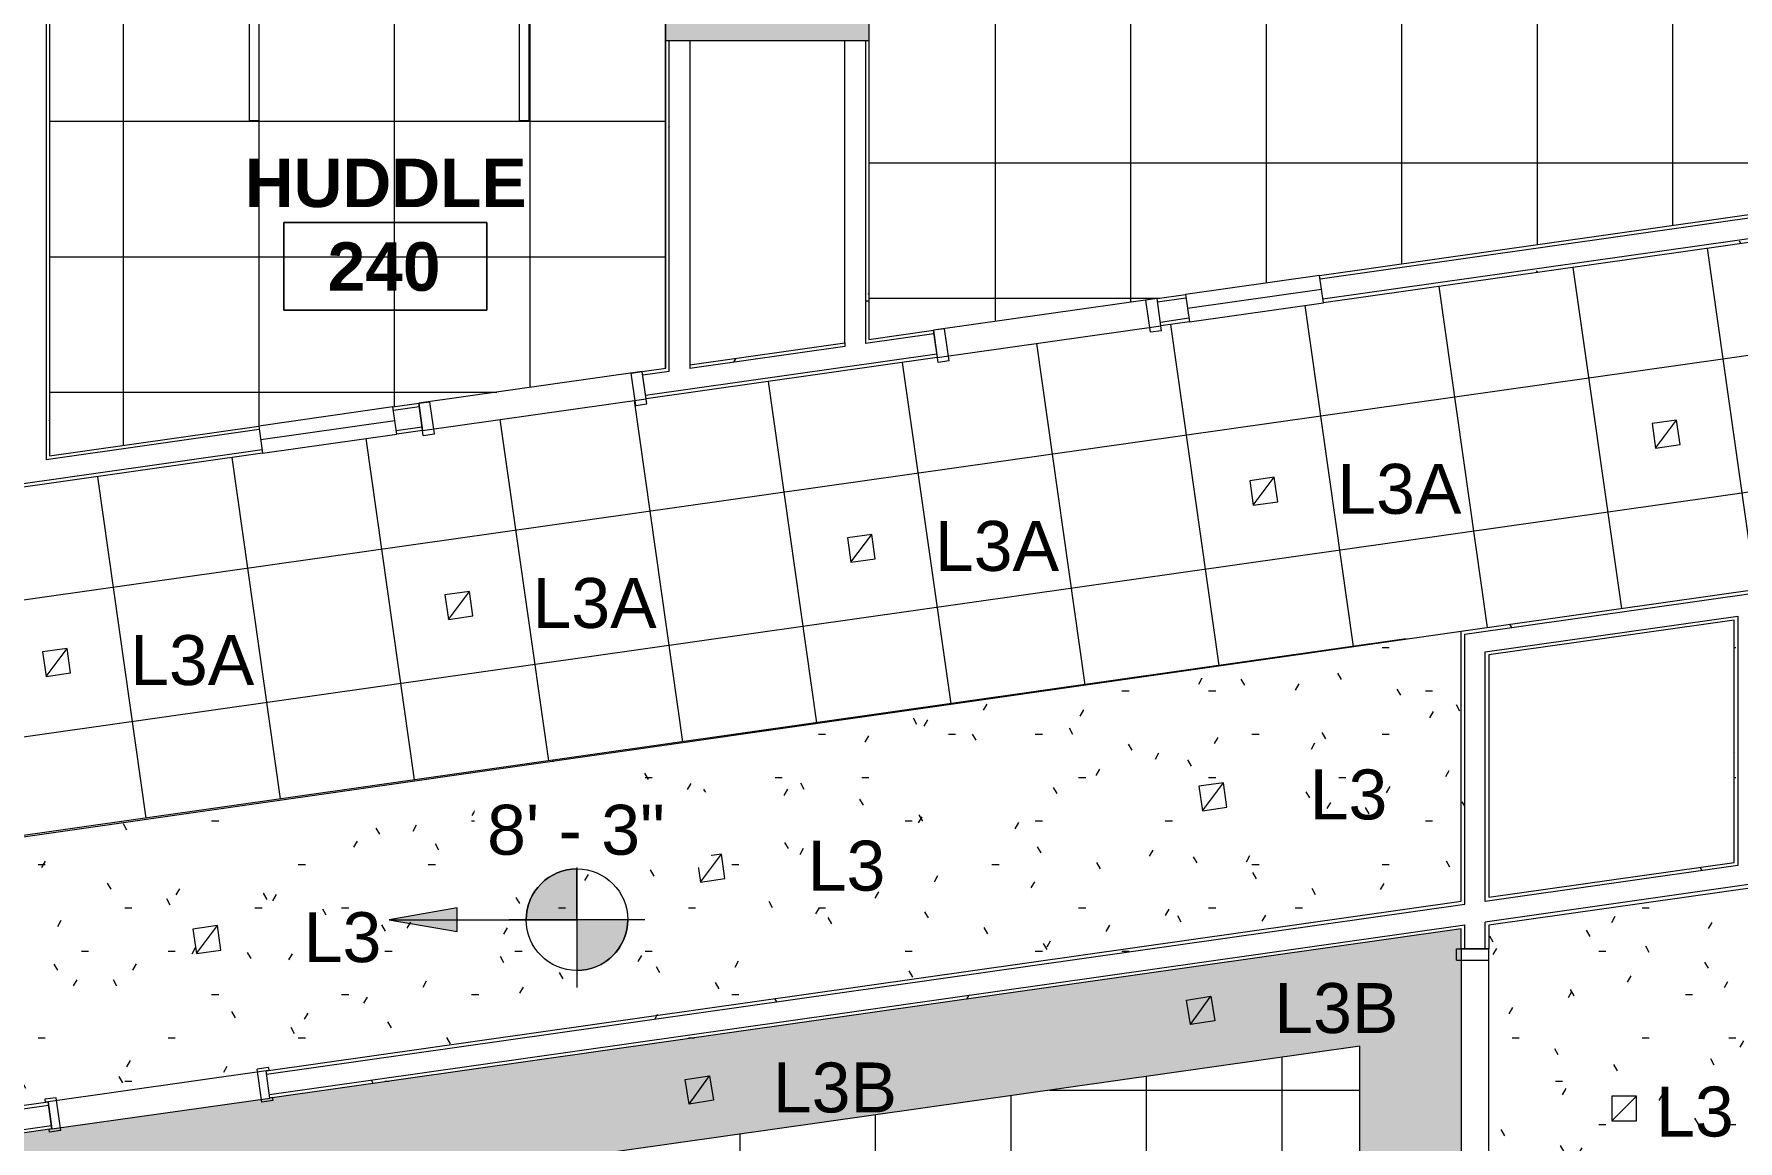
# Model space of a CAD drawing. Header units: inches. Extents: x 389 to 3083, y 11893 to 13691.
# Drawn here: x 1261.9 to 1563.7, y 12446.4 to 12642.4 of the extents above; entities that cross this region are included whole.
import ezdxf

# ---------------------------------------------------------------- set-up
doc = ezdxf.new("R2010")
doc.units = ezdxf.units.IN
doc.header["$MEASUREMENT"] = 0
for name, color, linetype, lineweight in [('X2$0$A-AREA-IDEN', 2, 'Continuous', 9), ('X2$0$A-CLNG', 13, 'Continuous', 13), ('X2$0$A-CLNG-PATT', 13, 'Continuous', 13), ('X2$0$A-DOOR', 31, 'Continuous', 13), ('X2$0$A-DOOR-FRAM', 31, 'Continuous', 20), ('X2$0$A-GLAZ', 151, 'Continuous', 13), ('X2$0$A-WALL', 113, 'Continuous', 13), ('X2$0$A-WALL-PATT', 111, 'Continuous', 13), ('X2$0$E-LITE-EQPM', 33, 'Continuous', 9), ('X2$0$E-LITE-EQPM-IDEN', 33, 'Continuous', 9), ('X2$0$G-ANNO-DIMS', 111, 'Continuous', 9), ('X2$0$I-WALL', 2, 'Continuous', 9), ('X2$0$S-COLS', 52, 'Continuous', 13)]:
    doc.layers.add(name, color=color, linetype=linetype, lineweight=lineweight)
doc.styles.add('X2$0$Arial_3', font='arial.ttf', dxfattribs={"height": 8.85179640718562})
doc.styles.add('X2$0$Swis721 Lt BT_B', font='', dxfattribs={"height": 8.583975346687202})
doc.styles.get('X2$0$Swis721 Lt BT_B').set_extended_font_data('Swis721 Lt BT', bold=True)
pattern_1 = [(0, (-24941.60159030255, 0), (30.72, 7.68), [1.267, -21.773, 1.267, -21.773, -122.88]), (0, (-24941.60159030255, 0), (30.72, 7.68), [-46.08, 1.267, -44.813, 1.267, -21.773, -53.76]), (0, (-24941.60159030255, 0), (30.72, 7.68), [-115.2, 1.267, -14.093, 1.267, -37.133]), (120, (-24930.08159030255, 3.84), (-22.01107510106448, 22.76430040425796), [1.267, -21.773, 1.267, -21.773, -122.88]), (120, (-24930.08159030255, 3.84), (-22.01107510106448, 22.76430040425796), [-46.07999999999998, 1.267, -44.81299999999999, 1.267, -21.773, -53.75999999999998]), (120, (-24930.08159030255, 3.84), (-22.01107510106448, 22.76430040425796), [-115.2, 1.267, -14.093, 1.267, -37.13299999999999]), (240, (-24926.24159030255, 19.2), (-8.708924898935503, -30.44430040425795), [1.267, -21.773, 1.267, -21.773, -122.88]), (240, (-24926.24159030255, 19.2), (-8.708924898935503, -30.44430040425795), [-46.08, 1.267, -44.813, 1.267, -21.773, -53.76]), (240, (-24926.24159030255, 19.2), (-8.708924898935503, -30.44430040425795), [-115.2, 1.267, -14.093, 1.267, -37.133])]

# ---------------------------------------------------------------- blocks, each defined once
blk = doc.blocks.new('X2$0$Single Flush - OTJ_SOLIDFLUSH_ALUM-4896364-FIRST FLOOR')
at = {"layer": 'X2$0$A-DOOR-FRAM'}
for p, q in [((-20.00000000000034, 3.312499999999999), (-20.00000000000034, -2.4375)), ((-20.00000000000034, 3.312499999999999), (-18.00000000000034, 3.312499999999999)), ((-18.00000000000034, 3.312499999999999), (-18.00000000000034, -2.4375)), ((18.00000399999976, 3.312499999999999), (18.00000399999976, -2.4375)), ((18.00000399999976, 3.312499999999999), (20.00000399999975, 3.312499999999999)), ((20.00000399999975, 3.312499999999999), (20.00000399999975, -2.4375)), ((-20.00000000000034, -2.437499999999999), (-18.00000000000034, -2.437499999999999)), ((18.00000399999976, -2.437499999999999), (20.00000399999975, -2.437499999999999))]:
    blk.add_line(p, q, dxfattribs=at)
blk = doc.blocks.new('X2$0$Single Flush - OTJ_SOLIDFLUSH_ALUM-4900275-FIRST FLOOR')
at = {"layer": 'X2$0$A-DOOR-FRAM'}
for p, q in [((-20.00000000000034, 3.312499999999999), (-20.00000000000034, -2.4375)), ((-20.00000000000034, 3.312499999999999), (-18.00000000000034, 3.312499999999999)), ((-18.00000000000034, 3.312499999999999), (-18.00000000000034, -2.4375)), ((18.00000399999976, 3.312499999999999), (18.00000399999976, -2.4375)), ((18.00000399999976, 3.312499999999999), (20.00000399999975, 3.312499999999999)), ((20.00000399999975, 3.312499999999999), (20.00000399999975, -2.4375)), ((-20.00000000000034, -2.437499999999999), (-18.00000000000034, -2.437499999999999)), ((18.00000399999976, -2.437499999999999), (20.00000399999975, -2.437499999999999))]:
    blk.add_line(p, q, dxfattribs=at)
blk = doc.blocks.new('X2$0$Frameless opening with glazing - 24_ x 96_-4900874-FIRST FLOOR')
at = {"layer": 'X2$0$A-GLAZ'}
blk.add_line((-13.5000000000001, 0.06250000000124077), (10.49999999999988, 0.06250000000124077), dxfattribs=at)
blk = doc.blocks.new('X2$0$Double Flush w-Skinny Lite - Int-N-LDMF-36_ x 84_-4914563-FIRST FLOOR')
at = {"layer": 'X2$0$A-DOOR-FRAM'}
for p, q in [((-20, 2.9375), (-20, 2.437499999999999)), ((-20, 2.9375), (-18, 2.9375)), ((-20, 2.4375), (-19.49999999999999, 2.4375)), ((-19.49999999999999, 2.4375), (-19.49999999999999, -2.4375)), ((-18, 2.9375), (-18, -2.9375)), ((18.00000399999999, 2.9375), (18.00000399999999, -2.9375)), ((18.00000399999999, 2.9375), (20.000004, 2.9375)), ((19.50000399999999, 2.4375), (19.50000399999999, -2.4375)), ((19.50000399999999, 2.4375), (20.000004, 2.4375)), ((20.000004, 2.9375), (20.000004, 2.4375)), ((-20, -2.9375), (-20, -2.4375)), ((-20, -2.4375), (-19.49999999999999, -2.4375)), ((-20, -2.9375), (-18, -2.9375)), ((18.00000399999999, -2.9375), (20.000004, -2.9375)), ((19.50000399999999, -2.4375), (20.000004, -2.4375)), ((20.000004, -2.9375), (20.000004, -2.4375))]:
    blk.add_line(p, q, dxfattribs=at)
blk = doc.blocks.new('X2$0$L-Recessed Square Downlight - 4_-4552743-FIRST FLOOR')
at = {"layer": 'X2$0$E-LITE-EQPM'}
for p, q in [((-2.187499999999749, -2.18750000000022), (-2.187499999999749, 2.187499999999678)), ((-2.187499999999749, 2.187499999999678), (2.187500000000309, 2.187499999999678)), ((-2.187499999999749, 2.187499999999678), (2.187500000000309, -2.18750000000022)), ((2.187500000000309, 2.187499999999678), (2.187500000000309, -2.18750000000022)), ((2.187500000000309, -2.18750000000022), (-2.187499999999748, -2.18750000000022))]:
    blk.add_line(p, q, dxfattribs=at)
blk = doc.blocks.new('X2$0$Concrete-Rectangular-Column - 36_ X 40_-5107973-FIRST FLOOR')
at = {"layer": 'X2$0$S-COLS'}
blk.add_hatch(color=256, dxfattribs=at).paths.add_polyline_path([(-17.99999999997715, -19.9999999999859), (18.00000000002575, -19.9999999999859), (18.00000000002575, 20.00000000001216), (-17.99999999997715, 20.00000000001216), (-17.99999999997715, -19.86601446089571)], flags=0)
for p, q in [((-18, 20), (17.99999999999999, 20)), ((-18, -19.99999999999999), (-18, 20)), ((17.99999999999999, 20), (17.99999999999999, -19.99999999999999)), ((17.99999999999999, -19.99999999999999), (-18, -19.99999999999999))]:
    blk.add_line(p, q, dxfattribs=at)
blk = doc.blocks.new('X2$0$L-Recessed Square Downlight - 4_  wall washer-V6-FIRST FLOOR')
at = {"layer": 'X2$0$E-LITE-EQPM'}
for p, q in [((-2.187499999999749, -2.18750000000022), (-2.187499999999749, 2.187499999999678)), ((-2.187499999999749, 2.187499999999678), (2.187500000000309, 2.187499999999678)), ((-2.187499999999749, 2.187499999999678), (2.187500000000309, -2.18750000000022)), ((2.187500000000309, 2.187499999999678), (2.187500000000309, -2.18750000000022)), ((2.187500000000309, -2.18750000000022), (-2.187499999999748, -2.18750000000022))]:
    blk.add_line(p, q, dxfattribs=at)
blk = doc.blocks.new('X2$0$Single Flush - OTJ_SOLIDFLUSH_ALUM-4900816-FIRST FLOOR')
at = {"layer": 'X2$0$A-DOOR-FRAM'}
for p, q in [((-20.00000000000034, -3.312499999999999), (-20.00000000000034, 2.4375)), ((-20.00000000000034, 2.437499999999999), (-18.00000000000034, 2.437499999999999)), ((-18.00000000000034, -3.312499999999999), (-18.00000000000034, 2.4375)), ((18.00000399999976, -3.312499999999999), (18.00000399999976, 2.4375)), ((18.00000399999976, 2.437499999999999), (20.00000399999975, 2.437499999999999)), ((20.00000399999975, -3.312499999999999), (20.00000399999975, 2.4375)), ((-20.00000000000034, -3.312499999999999), (-18.00000000000034, -3.312499999999999)), ((18.00000399999976, -3.312499999999999), (20.00000399999975, -3.312499999999999))]:
    blk.add_line(p, q, dxfattribs=at)
blk = doc.blocks.new('X2$0$L-Recessed Square Downlight - 4_  black trim-5264487-FIRST FLOOR')
at = {"layer": 'X2$0$E-LITE-EQPM'}
for p, q in [((-2.187499999999749, -2.18750000000022), (-2.187499999999749, 2.187499999999678)), ((-2.187499999999749, 2.187499999999678), (2.187500000000309, 2.187499999999678)), ((-2.187499999999749, 2.187499999999678), (2.187500000000309, -2.18750000000022)), ((2.187500000000309, 2.187499999999678), (2.187500000000309, -2.18750000000022)), ((2.187500000000309, -2.18750000000022), (-2.187499999999748, -2.18750000000022))]:
    blk.add_line(p, q, dxfattribs=at)
blk = doc.blocks.new('X2$0$Room Tag - Room Name and Number-3379422-FIRST FLOOR')
at = {"layer": 'X2$0$A-AREA-IDEN'}
for p, q in [((-0.1880646717928032, -0.1635729993857746), (-0.1880646717928032, -0.001823739990654245)), ((-0.1880646717928032, -0.001823739990654244), (0.1869353282071967, -0.001823739990654244)), ((0.1869353282071967, -0.001823739990655456), (-0.1880646717928029, -0.001823739990654244)), ((-0.1880646717928029, -0.001823739990654251), (-0.1880646717928032, -0.1635729993857734)), ((0.1869353282071967, -0.001823739990654244), (0.1869353282071967, -0.1635729993857746)), ((0.1869353282071964, -0.1635729993857746), (0.1869353282071967, -0.001823739990655458)), ((0.1869353282071967, -0.1635729993857746), (-0.1880646717928032, -0.1635729993857746)), ((-0.1880646717928032, -0.1635729993857734), (0.1869353282071964, -0.1635729993857746))]:
    blk.add_line(p, q, dxfattribs=at)
blk = doc.blocks.new('X2$0$Spot Elevations - Spot Elevation - Target Filled-49714-FIRST FLOOR')
at = {"layer": 'X2$0$G-ANNO-DIMS'}
h = blk.add_hatch(color=256, dxfattribs=at)
edge = h.paths.add_edge_path(flags=0)
edge.add_line((1.249000902703301e-16, 0), (-0.09374999999999985, 0))
edge.add_arc((4.891920202254595e-16, -2.60208521396521e-16), 0.09375000000000024, 90.00000000000063, 180.0000000000003, ccw=False)
edge.add_line((1.249000902703301e-16, 0.09375000000000007), (1.249000902703301e-16, 0))
h = blk.add_hatch(color=256, dxfattribs=at)
edge = h.paths.add_edge_path(flags=0)
edge.add_line((1.249000902703301e-16, 0), (0.09375000000000029, 0))
edge.add_arc((2.289834988289385e-16, 6.245004513516504e-17), 0.09374999999999996, 269.99999999999955, 359.99999999999966, ccw=False)
edge.add_line((1.249000902703301e-16, -0.09375), (1.249000902703301e-16, 0))
for p, q in [((-2.706168622523819e-16, 0.1243846875261664), (-2.706168622523819e-16, -0.125)), ((1.249000902703301e-16, 0), (1.249000902703301e-16, 0.09375000000000007)), ((0.1250000000000001, 7.067913962433002e-16), (-0.1249999999999998, 7.067913962433002e-16)), ((-0.09374999999999985, 0), (1.249000902703301e-16, 0)), ((1.249000902703301e-16, 0), (1.249000902703301e-16, -0.09375)), ((0.09375000000000029, 0), (1.249000902703301e-16, 0))]:
    blk.add_line(p, q, dxfattribs=at)
blk.add_circle((1.249000902703301e-16, 0), 0.09375000000000006, dxfattribs=at)
for centre, radius, start, end in [((4.891920202254595e-16, -2.60208521396521e-16), 0.09375000000000024, 90.0000000000002, 179.9999999999999), ((2.289834988289385e-16, 6.245004513516504e-17), 0.09374999999999996, 269.9999999999992, 359.9999999999993)]:
    blk.add_arc(centre, radius, start, end, dxfattribs=at)

msp = doc.modelspace()

# ---------------------------------------------------------------- hatches: boundary and pattern name
at = {"layer": 'X2$0$A-CLNG-PATT'}
h = msp.add_hatch(dxfattribs=at)
h.set_pattern_fill('FP2_1', color=256, style=0, pattern_type=2)
h.set_pattern_definition(pattern_1)
h.paths.add_polyline_path([(1255.399500555312, 12452.06896977697), (1514.705639010779, 12488.85363906977), (1514.705639010779, 12536.70799139035), (1255.399500555308, 12499.60769342911), (1255.399500555312, 12452.71784294674)], flags=0)
h = msp.add_hatch(dxfattribs=at)
h.set_pattern_fill('FP2_46', color=256, style=0, pattern_type=2)
h.set_pattern_definition(pattern_1)
h.paths.add_polyline_path([(1567.290426691219, 12344.23013648421), (1567.915426691226, 12344.23013648421), (1567.915426691226, 12491.47806982275), (1519.580639010775, 12484.62138995103), (1519.580639010775, 12344.23013648421), (1563.665426691219, 12344.23013648421)], flags=0)
h = msp.add_hatch(dxfattribs=at)
h.set_pattern_fill('FP2_1', color=256, style=0, pattern_type=2)
h.set_pattern_definition(pattern_1)
h.paths.add_polyline_path([(752.7317702557266, 12119.16813648421), (752.7317702557266, 12138.40076148421), (598.7056390107718, 12138.40076148421), (598.7056390107718, 12119.16813648421), (700.3814461222355, 12119.16813648421)], flags=0)
h.paths.add_polyline_path([(1251.258066131297, 12119.17263648422), (1391.039895255744, 12119.17263648422), (1391.039895255744, 12138.40076148421), (1251.258066131297, 12138.40076148421), (1251.258066131297, 12428.37745533608), (1496.705639010775, 12463.19617521241), (1496.705639010775, 12138.40076148421), (1410.039895255733, 12138.40076148421), (1410.039895255733, 12119.17263648422), (1514.705639010779, 12119.17263648422), (1514.705639010779, 12483.92983184179), (1250.524500555308, 12446.45360443982), (1250.524500555308, 12475.50955231424), (1222.524500555312, 12475.50955231424), (1222.524500555312, 12474.25955231424), (1218.274500555312, 12474.25955231424), (1218.274500555312, 12475.50955231424), (1194.524500555308, 12475.50955231424), (1194.524500555308, 12438.50955231414), (950.6798539167648, 12403.91824246407), (949.5087883407759, 12403.91826148419), (949.5087883407759, 12441.66413034901), (923.6337883407832, 12441.66413034901), (923.6337883407832, 12440.41413034901), (919.3837883407832, 12440.41413034901), (919.3837883407832, 12441.66413034901), (893.5087883407796, 12441.66413034901), (893.5087883407796, 12403.9182614842), (573.717895255737, 12403.9182614842), (573.717895255737, 12365.91851148421), (588.7051452557462, 12365.91851148421), (588.7051452557462, 12341.91851148421), (573.782276245598, 12341.91851148421), (573.782276245598, 12141.56399912924), (591.7822762456017, 12141.56399912924), (591.7822762456017, 12385.9182614842), (893.5087883407796, 12385.9182614842), (893.5087883407796, 12138.40076148421), (809.879145255738, 12138.40076148421), (809.879145255738, 12119.17263648422), (911.0398952557371, 12119.17263648422), (911.0398952557371, 12136.23013648421), (919.3837883407905, 12136.23013648421), (919.3837883407905, 12137.23069898422), (923.6337883407869, 12137.23069898422), (923.6337883407869, 12136.23013648421), (930.0398952557407, 12136.23013648421), (930.0398952557407, 12119.17263648422), (1151.039895255737, 12119.17263648422), (1151.039895255737, 12138.40076148421), (950.6798539167648, 12138.40076148421), (950.6798539167648, 12385.73800916321), (1189.649500555315, 12419.63778290161), (1189.649500555315, 12138.40076148421), (1170.039895255733, 12138.40076148421), (1170.039895255733, 12119.17263648422), (1217.780395255741, 12119.17263648422), (1217.780395255741, 12136.17263648422), (1218.274500555319, 12136.17263648422), (1218.274500555319, 12137.42263648422), (1222.524500555322, 12137.42263648422), (1222.524500555322, 12136.17263648422), (1222.655395255741, 12136.17263648422), (1222.655395255741, 12119.17263648422)], flags=0)
h.paths.add_polyline_path([(990.1063949985728, 12129.58543204254), (990.4634684121265, 12128.70315536366), (990.5944758538717, 12128.69489912422), (990.6696559682641, 12128.75840315282), (990.6847349147611, 12128.87293912267), (990.6144081791099, 12128.96459070896), (990.4998722092605, 12128.97966965545), (990.4082206229723, 12128.9093429198), (990.3733607587055, 12128.87293912267), (990.1925742757558, 12129.35543204254)], flags=0)
h.paths.add_polyline_path([(1100.891551248576, 12129.58543204254), (1100.604804570667, 12128.87293912267), (1100.534477835015, 12128.96459070896), (1100.419941865166, 12128.97966965545), (1100.328290278878, 12128.9093429198), (1100.317253254088, 12128.78504888775), (1100.383538068032, 12128.70315536366), (1100.498074037885, 12128.68807641717), (1100.589725624177, 12128.75840315282), (1100.808134042953, 12129.35543204254)], flags=0)
h.paths.add_polyline_path([(1058.889321122235, 12125.19715079254), (990.9540512485728, 12125.19715079254), (990.9228012485692, 12125.92918204254), (990.1063949985728, 12125.93152579254), (990.1063949985728, 12129.58543204254), (990.9228012485692, 12129.58543204254), (990.9581357132956, 12130.90696420125), (990.9934701780221, 12130.91643204254), (996.9540512485728, 12130.88518204254), (996.9540512485728, 12131.05543204254), (1094.043894998573, 12131.05543204254), (1094.043894998573, 12130.88518204254), (1100.072737013194, 12130.85529415655), (1100.075144998573, 12129.58543204254), (1100.891551248576, 12129.58543204254), (1100.891551248576, 12125.92918204254), (1100.075144998573, 12125.92590079254), (1100.043894998573, 12125.19715079254), (1069.753196122238, 12125.19715079254)], flags=0)
h.paths.add_polyline_path([(1100.890701209111, 12125.93152579254), (1100.534477835019, 12126.81145872141), (1100.403470393278, 12126.81971496085), (1100.328290278878, 12126.75621093226), (1100.313211332385, 12126.64167496241), (1100.383538068032, 12126.55002337612), (1100.498074037885, 12126.53494442962), (1100.589725624177, 12126.60527116527), (1100.624585488444, 12126.64167496241), (1100.806601431192, 12126.15590079254)], flags=0)
h.paths.add_polyline_path([(990.107273184145, 12125.93152579254), (990.3931416764754, 12126.64167496241), (990.4634684121265, 12126.55002337612), (990.5780043819759, 12126.53494442962), (990.6696559682641, 12126.60527116527), (990.6847349147611, 12126.71980713512), (990.6070199772112, 12126.81451901484), (990.4998722092605, 12126.82653766791), (990.4082206229723, 12126.75621093226), (990.1886221489513, 12126.15590079254)], flags=0)
h.paths.add_polyline_path([(1100.22171015936, 12127.54742840258), (1100.3701167689, 12127.608900433), (1100.431588799314, 12127.75730704254), (1100.3701167689, 12127.90571365207), (1100.221710159363, 12127.96718568249), (1100.075144998573, 12127.90571365207), (1100.116770839384, 12127.57554680862), (1100.167389570182, 12127.55457984382)], flags=0)
h.paths.add_polyline_path([(990.7762360877823, 12127.54742840258), (990.9228012485692, 12127.608900433), (990.8811754077651, 12127.93906727645), (990.7219154986051, 12127.96003424126), (990.5944758538717, 12127.86224636251), (990.5735088890651, 12127.70298645335), (990.6712967678068, 12127.57554680862), (990.7219154986051, 12127.55457984382)], flags=0)
h.paths.add_polyline_path([(582.1253952557454, 12190.41387625682), (583.0076719346216, 12190.77094967037), (583.0159281740634, 12190.90195711211), (582.9524241454637, 12190.97713722651), (582.8378881756107, 12190.992216173), (582.7462365893225, 12190.92188943735), (582.7311576428292, 12190.8073534675), (582.8014843784767, 12190.71570188121), (582.8378881756107, 12190.68084201695), (582.355395255745, 12190.50005553399)], flags=0)
h.paths.add_polyline_path([(582.1253952557418, 12301.19903250681), (582.8378881756107, 12300.91228582891), (582.7462365893225, 12300.84195909326), (582.7311576428292, 12300.72742312341), (582.8014843784767, 12300.63577153712), (582.9160203483298, 12300.62069259062), (583.0076719346216, 12300.69101932628), (583.0227508811113, 12300.80555529613), (582.9524241454601, 12300.89720688242), (582.6963301991818, 12300.99196382171)], flags=0)
h.paths.add_polyline_path([(585.7816452557418, 12301.19903250681), (584.8993685768655, 12300.84195909326), (584.8911123374237, 12300.71095165151), (584.9546163660234, 12300.63577153712), (585.0691523358691, 12300.62069259062), (585.160803922161, 12300.69101932628), (585.1758828686579, 12300.80555529613), (585.1055561330031, 12300.89720688242), (585.0691523358691, 12300.93206674668), (585.6691237231862, 12301.15687153141)], flags=0)
h.paths.add_polyline_path([(585.0691523358691, 12190.41387625681), (582.1253952557454, 12190.41387625682), (582.1253952557418, 12191.23028250681), (580.8038630970295, 12191.26561697154), (580.7943952557434, 12191.30095143626), (580.7803952557442, 12197.26153250681), (580.6553952557406, 12197.26153250681), (580.6553952557406, 12294.35137625681), (580.8256452557398, 12294.35137625681), (580.8555310966876, 12300.38021827144), (582.1253952557418, 12300.38262625681), (582.1253952557418, 12301.19903250681), (585.7816452557418, 12301.19903250681), (585.7849265057448, 12300.38262625681), (586.5136765057432, 12300.35137625681), (586.5136765057432, 12191.26153250681), (585.7816452557418, 12191.23028250681), (585.7793015057432, 12190.41387625681), (585.1055561330031, 12190.41387625681)], flags=0)
h.paths.add_polyline_path([(585.7793015057432, 12190.41475444238), (585.0691523358691, 12190.70062293472), (585.160803922161, 12190.77094967037), (585.1758828686579, 12190.88548564022), (585.1055561330031, 12190.97713722651), (584.9910201631574, 12190.992216173), (584.8963082834343, 12190.91450123545), (584.8842896303759, 12190.8073534675), (584.9546163660234, 12190.71570188121), (585.5549265057416, 12190.49610340719)], flags=0)
h.paths.add_polyline_path([(583.9535202557418, 12190.87383870607), (584.1019268652817, 12190.93531073649), (584.1633988956964, 12191.08371734603), (584.1019268652817, 12191.23028250681), (583.7717600218275, 12191.18865666601), (583.7507930570209, 12191.02939675685), (583.8485809357662, 12190.90195711211), (583.8991996665645, 12190.88099014731)], flags=0)
h.paths.add_polyline_path([(1504.665566131305, 12262.5432614842), (1505.547842810181, 12262.90033489776), (1505.556099049623, 12263.0313423395), (1505.49259502102, 12263.1065224539), (1505.378059051171, 12263.12160140039), (1505.286407464882, 12263.05127466474), (1505.271328518389, 12262.93673869489), (1505.341655254037, 12262.8450871086), (1505.378059051171, 12262.81022724433), (1504.895566131305, 12262.62944076138)], flags=0)
h.paths.add_polyline_path([(1504.665566131302, 12373.3284177342), (1505.378059051171, 12373.0416710563), (1505.286407464882, 12372.97134432065), (1505.271328518389, 12372.8568083508), (1505.341655254037, 12372.76515676451), (1505.465949286085, 12372.75411973972), (1505.547842810181, 12372.82040455366), (1505.562921756671, 12372.93494052351), (1505.49259502102, 12373.0265921098), (1504.895566131305, 12373.24500052858)], flags=0)
h.paths.add_polyline_path([(1505.465949286085, 12262.5432614842), (1504.665566131305, 12262.5432614842), (1504.665566131302, 12263.3596677342), (1503.344033972589, 12263.39500219893), (1503.334566131303, 12263.43033666365), (1503.320566131304, 12269.3909177342), (1503.1955661313, 12269.3909177342), (1503.1955661313, 12366.4807614842), (1503.365816131307, 12366.4807614842), (1503.395701972247, 12372.50960349882), (1504.665566131302, 12372.5120114842), (1504.665566131302, 12373.3284177342), (1508.321816131302, 12373.3284177342), (1508.325097381305, 12372.5120114842), (1509.053847381303, 12372.4807614842), (1509.053847381303, 12263.3909177342), (1508.321816131302, 12263.3596677342), (1508.319472381303, 12262.5432614842), (1505.519021385542, 12262.5432614842)], flags=0)
h.paths.add_polyline_path([(1508.319472381303, 12262.54413966977), (1507.609323211429, 12262.83000816211), (1507.700974797721, 12262.90033489776), (1507.716053744218, 12263.01487086761), (1507.645727008563, 12263.1065224539), (1507.531191038717, 12263.12160140039), (1507.436479158994, 12263.04388646284), (1507.424460505936, 12262.93673869489), (1507.494787241583, 12262.8450871086), (1508.095097381305, 12262.62548863458)], flags=0)
h.paths.add_polyline_path([(1506.493691131302, 12263.00322393346), (1506.642097740842, 12263.06469596387), (1506.703569771256, 12263.21310257341), (1506.642097740842, 12263.3596677342), (1506.311930897387, 12263.31804189339), (1506.290963932581, 12263.15878198423), (1506.388751811326, 12263.0313423395), (1506.439370542124, 12263.0103753747)], flags=0)
h.paths.add_polyline_path([(584.1019268652817, 12300.38262625681), (584.1352804896596, 12300.42425209762), (584.1562474544589, 12300.58351200678), (584.0584595757209, 12300.71095165151), (583.8991996665645, 12300.73191861632), (583.7717600218275, 12300.63413073758), (583.7507930570209, 12300.47487082842), (583.8051136462054, 12300.38262625681), (584.0584595757209, 12300.38262625681)], flags=0)
h.paths.add_polyline_path([(1506.598630451281, 12372.5120114842), (1506.675451365219, 12372.55363732501), (1506.696418330026, 12372.71289723417), (1506.598630451277, 12372.8403368789), (1506.439370542124, 12372.86130384371), (1506.311930897387, 12372.76351596497), (1506.290963932581, 12372.60425605581), (1506.345284521765, 12372.5120114842), (1506.388751811326, 12372.5120114842)], flags=0)
h.paths.add_polyline_path([(1507.570257125077, 12372.74493467017), (1507.676987657858, 12372.78914390437), (1507.721196892056, 12372.89587443715), (1507.676987657858, 12373.00260496994), (1507.645727008563, 12373.07509220417), (1507.439539452425, 12372.97134432065), (1507.431283212984, 12372.8403368789), (1507.494787241583, 12372.76515676451), (1507.531191038717, 12372.75007781801)], flags=0)
h.paths.add_polyline_path([(940.614002801085, 12404.16413034901), (902.4035738804814, 12404.16413034901), (902.4035738804814, 12408.41413034901), (940.614002801085, 12408.41413034901), (940.614002801085, 12404.664130349)], flags=0)
h.paths.add_polyline_path([(940.614002801085, 12408.66413034901), (902.4035738804814, 12408.66413034901), (902.4035738804814, 12412.91413034901), (940.614002801085, 12412.91413034901), (940.614002801085, 12411.06395592318)], flags=0)
h.paths.add_polyline_path([(940.614002801085, 12413.24746368234), (902.4035738804814, 12413.24746368234), (902.4035738804814, 12417.49746368234), (940.614002801085, 12417.49746368234)], flags=0)
h.paths.add_polyline_path([(914.0258766046536, 12417.74746368234), (902.4035738804814, 12417.74746368234), (902.4035738804814, 12421.99746368234), (940.614002801085, 12421.99746368234), (940.614002801085, 12417.74746368234), (917.6589461222356, 12417.74746368234)], flags=0)
h.paths.add_polyline_path([(940.614002801085, 12422.33079701567), (902.4035738804814, 12422.33079701567), (902.4035738804814, 12426.58079701567), (940.614002801085, 12426.58079701567)], flags=0)
h.paths.add_polyline_path([(917.6589461222356, 12426.83079701567), (902.4035738804814, 12426.83079701567), (902.4035738804814, 12431.08079701567), (940.614002801085, 12431.08079701567), (940.614002801085, 12426.83079701567), (927.5019650340546, 12426.83079701567)], flags=0)
h.paths.add_polyline_path([(934.3018261681536, 12431.41413034901), (902.4035738804814, 12431.41413034901), (902.4035738804814, 12435.66413034901), (940.614002801085, 12435.66413034901), (940.614002801085, 12431.41413034901)], flags=0)
h.paths.add_polyline_path([(917.6589461222356, 12435.91413034901), (902.4035738804814, 12435.91413034901), (902.4035738804814, 12440.16413034901), (940.614002801085, 12440.16413034901), (940.614002801085, 12435.91413034901)], flags=0)
h.paths.add_polyline_path([(1225.524500555322, 12438.00955231424), (1199.190943315938, 12438.00955231424), (1199.190943315938, 12442.25955231424), (1241.608057794692, 12442.25955231424), (1241.608057794692, 12438.00955231424)], flags=0)
h.paths.add_polyline_path([(1199.190943315938, 12442.50955231424), (1199.190943315938, 12446.75955231424), (1241.608057794685, 12446.75955231424), (1241.608057794692, 12442.50955231424), (1221.847446122236, 12442.50955231424)], flags=0)
h.paths.add_polyline_path([(1199.190943315938, 12447.09288564757), (1199.190943315938, 12451.34288564757), (1241.608057794685, 12451.34288564757), (1241.608057794685, 12447.09288564757), (1221.847446122236, 12447.09288564757)], flags=0)
h.paths.add_polyline_path([(1221.847446122236, 12451.59288564757), (1199.190943315938, 12451.59288564757), (1199.190943315938, 12455.84288564757), (1241.608057794685, 12455.84288564757), (1241.608057794685, 12451.59288564757), (1240.619480458292, 12451.59288564757)], flags=0)
h.paths.add_polyline_path([(1199.190943315938, 12456.17621898091), (1199.190943315938, 12460.42621898091), (1241.608057794685, 12460.42621898091), (1241.608057794685, 12456.17621898091), (1221.847446122236, 12456.17621898091)], flags=0)
h.paths.add_polyline_path([(1241.608057794685, 12460.67621898091), (1199.190943315938, 12460.67621898091), (1199.190943315938, 12464.92621898091), (1241.608057794685, 12464.92621898091), (1241.608057794685, 12463.19617521236)], flags=0)
h.paths.add_polyline_path([(1199.190943315938, 12465.25955231424), (1199.190943315938, 12469.50955231424), (1241.608057794685, 12469.50955231424), (1241.608057794685, 12465.25955231424), (1214.279491942307, 12465.25955231424)], flags=0)
h.paths.add_polyline_path([(1241.608057794685, 12469.75955231424), (1199.190943315938, 12469.75955231424), (1199.190943315938, 12474.00955231424), (1241.608057794685, 12474.00955231424), (1241.608057794685, 12470.05145592319)], flags=0)
at = {"layer": 'X2$0$A-WALL-PATT'}
h = msp.add_hatch(dxfattribs=at)
h.set_pattern_fill('FP2_1', color=256, style=0, pattern_type=2)
h.set_pattern_definition(pattern_1)
h.paths.add_polyline_path([(1263.978639010784, 12567.67369160793), (1264.603639010784, 12567.76235290398), (1264.603639010784, 12762.10838648462), (1263.978639010784, 12762.10838648462), (1263.978639010784, 12567.68431019053)], flags=0)
h = msp.add_hatch(dxfattribs=at)
h.set_pattern_fill('FP2_1', color=256, style=0, pattern_type=2)
h.set_pattern_definition(pattern_1)
h.paths.add_polyline_path([(1373.769217700748, 12582.61711427139), (1374.394217700745, 12582.70577556743), (1374.394217700752, 12641.23013648421), (1373.769217700748, 12641.23013648421), (1373.769217700748, 12582.6585432527)], flags=0)
h = msp.add_hatch(dxfattribs=at)
h.set_pattern_fill('FP2_1', color=256, style=0, pattern_type=2)
h.set_pattern_definition(pattern_1)
h.paths.add_polyline_path([(1409.144217700752, 12588.26660096449), (1409.769217700756, 12588.35526226053), (1409.769217700756, 12641.23013648421), (1409.144217700752, 12641.23013648421), (1409.144217700752, 12589.35699320617)], flags=0)
h = msp.add_hatch(dxfattribs=at)
h.set_pattern_fill('FP2_1', color=256, style=0, pattern_type=2)
h.set_pattern_definition(pattern_1)
h.paths.add_polyline_path([(1378.019217700752, 12583.2200110845), (1405.519217700752, 12587.1211081105), (1405.519217700752, 12587.75236544742), (1378.019217700752, 12583.85126842142), (1378.019217700752, 12583.24837160834)], flags=0)
h.paths.add_polyline_path([(1409.144217700752, 12587.63534362756), (1421.280640634173, 12589.35699320617), (1421.192858193022, 12589.97579789509), (1409.144217700752, 12588.26660096449), (1409.144217700752, 12587.75236544742)], flags=0)
h.paths.add_polyline_path([(1460.884140725673, 12594.97506943974), (1465.930143740148, 12595.69088570728), (1465.842361299005, 12596.30969039615), (1460.7963582837, 12595.59387412866)], flags=0)
h.paths.add_polyline_path([(1489.692243794569, 12599.06173144737), (1666.250014010762, 12624.1078766222), (1666.25001401077, 12624.73913395912), (1489.604461353421, 12599.68053613629)], flags=0)
h.paths.add_polyline_path([(1669.875014010759, 12624.62211213927), (1693.90177893627, 12628.03050272819), (1693.81017657647, 12628.6487655308), (1669.875014010759, 12625.25336947619), (1669.875014010759, 12624.73913395912)], flags=0)
h = msp.add_hatch(dxfattribs=at)
h.set_pattern_fill('FP2_1', color=256, style=0, pattern_type=2)
h.set_pattern_definition(pattern_1)
h.paths.add_polyline_path([(1373.769217700748, 12578.32456438032), (1421.87756123401, 12585.14912132154), (1421.789778791885, 12585.76792601046), (1373.769217700748, 12578.95582171725), (1373.769217700748, 12578.41322567637)], flags=0)
h.paths.add_polyline_path([(1461.481061324688, 12590.7671975551), (1466.527064339996, 12591.4830138226), (1466.43928189739, 12592.10181851152), (1461.393278883537, 12591.38600224402)], flags=0)
h.paths.add_polyline_path([(1490.289164394384, 12594.85385956273), (1698.732627040798, 12624.42324764344), (1698.641024680994, 12625.04151044605), (1490.201381953237, 12595.47266425166)], flags=0)
h = msp.add_hatch(dxfattribs=at)
h.set_pattern_fill('FP2_1', color=256, style=0, pattern_type=2)
h.set_pattern_definition(pattern_1)
h.paths.add_polyline_path([(1152.015889010774, 12551.15961423293), (1260.353639010769, 12566.52819875397), (1260.35363901078, 12567.15945609087), (1152.015889010774, 12551.79087156985), (1152.015889010774, 12551.27663605279)], flags=0)
h.paths.add_polyline_path([(1263.978639010784, 12567.04243427104), (1301.75886504725, 12572.4018643595), (1301.671082606092, 12573.02066904838), (1263.978639010784, 12567.67369160793), (1263.978639010784, 12567.07079479482)], flags=0)
h.paths.add_polyline_path([(1325.520965103824, 12575.77271009964), (1330.09562351754, 12576.42166233022), (1330.007841076364, 12577.04046701914), (1325.433182660468, 12576.39151478855)], flags=0)
h.paths.add_polyline_path([(1369.699123609898, 12582.03973856378), (1373.769217700748, 12582.61711427142), (1373.769217700748, 12583.24837160835), (1369.617218202497, 12582.61711427142)], flags=0)
h = msp.add_hatch(dxfattribs=at)
h.set_pattern_fill('FP2_1', color=256, style=0, pattern_type=2)
h.set_pattern_definition(pattern_1)
h.paths.add_polyline_path([(1147.76588901077, 12546.26416752873), (1302.355785647065, 12568.19399247483), (1302.268003205907, 12568.81279716378), (1147.76588901077, 12546.87498674813)], flags=0)
h.paths.add_polyline_path([(1326.117885701482, 12571.56483821496), (1330.69254411733, 12572.21379044734), (1330.604761676183, 12572.8325951345), (1326.03010326032, 12572.18364290392)], flags=0)
h.paths.add_polyline_path([(1370.296044208026, 12577.83186667911), (1373.769217700748, 12578.32456438032), (1373.769217700748, 12578.95582171728), (1370.208261766864, 12578.45067136807), (1370.226151061219, 12578.32456438036)], flags=0)
h = msp.add_hatch(dxfattribs=at)
h.set_pattern_fill('FP2_1', color=256, style=0, pattern_type=2)
h.set_pattern_definition(pattern_1)
h.paths.add_polyline_path([(1514.705639011027, 12536.07673405346), (1567.915426691226, 12543.62497203435), (1567.915426691226, 12544.25622937125), (1514.705639011027, 12536.69809244123), (1514.705639011027, 12536.1240769292)], flags=0)
h = msp.add_hatch(dxfattribs=at)
h.set_pattern_fill('FP2_1', color=256, style=0, pattern_type=2)
h.set_pattern_definition(pattern_1)
h.paths.add_polyline_path([(1563.040426691216, 12495.07906160466), (1563.665426691219, 12495.16772290071), (1563.665426691219, 12538.72952533018), (1563.040426691216, 12538.64086403413), (1563.040426691216, 12495.16772290071)], flags=0)
h = msp.add_hatch(dxfattribs=at)
h.set_pattern_fill('FP2_1', color=256, style=0, pattern_type=2)
h.set_pattern_definition(pattern_1)
h.paths.add_polyline_path([(1515.172071122233, 12293.79263648421), (1515.330639010783, 12293.79263648421), (1515.330639010783, 12440.38638648421), (1514.705639010779, 12440.38638648421), (1514.705639010779, 12293.79263648421)], flags=0)
h.paths.add_polyline_path([(1514.705639011027, 12480.38638648421), (1515.330639010783, 12480.38638648421), (1515.330639010783, 12484.64975047476), (1514.705639011027, 12484.56108917875), (1514.705639011027, 12483.92983184179)], flags=0)
h.paths.add_polyline_path([(1514.705639011027, 12488.22238173289), (1515.330639010783, 12488.3110430289), (1515.330639010783, 12536.1653953495), (1514.705639011027, 12536.07673405346), (1514.705639011027, 12488.3110430289)], flags=0)
h = msp.add_hatch(dxfattribs=at)
h.set_pattern_fill('FP2_1', color=256, style=0, pattern_type=2)
h.set_pattern_definition(pattern_1)
h.paths.add_polyline_path([(1519.580639010775, 12488.91393984209), (1563.040426691216, 12495.07906160466), (1563.040426691216, 12495.71031894158), (1519.580639010775, 12489.54519717901)], flags=0)
h = msp.add_hatch(dxfattribs=at)
h.set_pattern_fill('FP2_1', color=256, style=0, pattern_type=2)
h.set_pattern_definition(pattern_1)
h.paths.add_polyline_path([(1255.399500555308, 12451.43771244005), (1264.423523464586, 12452.71784294674), (1264.335741023435, 12453.33664763565), (1255.399500555312, 12452.06896977697)], flags=0)
h.paths.add_polyline_path([(1303.036936053017, 12458.19546727446), (1514.705639010779, 12488.22238173285), (1514.705639010779, 12488.85363906977), (1302.949153611866, 12458.81427196338)], flags=0)
h = msp.add_hatch(dxfattribs=at)
h.set_pattern_fill('FP2_1', color=256, style=0, pattern_type=2)
h.set_pattern_definition(pattern_1)
h.paths.add_polyline_path([(1251.149500555308, 12446.54226573588), (1265.020444064477, 12448.5099710621), (1264.932661620205, 12449.12877575102), (1251.149500555308, 12447.1735230728)], flags=0)
h.paths.add_polyline_path([(1303.633856652832, 12453.98759538983), (1514.705639010779, 12483.92983184179), (1514.705639010779, 12484.56108917871), (1303.546074211681, 12454.60640007875)], flags=0)
at = {"layer": 'X2$0$G-ANNO-DIMS'}
msp.add_hatch(color=256, dxfattribs=at).paths.add_polyline_path([(1324.793522809945, 12485.57169023949), (1336.793522809945, 12483.45576647099), (1336.793522809945, 12487.68761400799)], flags=0)

# ---------------------------------------------------------------- linework, layer by layer
at = {"layer": 'X2$0$A-CLNG'}
for p, q in [((1299.980552651643, 12723.20592549059), (1299.980552651643, 12627.12092551111)), ((1301.730552651643, 12627.12092551111), (1301.730552651643, 12723.20592549059)), ((1347.807597351668, 12723.20592549059), (1347.807597351668, 12627.12092551111)), ((1349.557597351672, 12627.12092551111), (1349.557597351672, 12723.20592549059)), ((1299.980552651643, 12627.12092551111), (1301.730552651643, 12627.12092551111)), ((1347.807597351668, 12627.12092551111), (1349.557597351672, 12627.12092551111)), ((1251.30195735185, 12499.02642384346), (1514.705639010746, 12536.70799139037)), ((1504.92632526928, 12535.30899852515), (889.2763448292353, 12447.85954503182)), ((1496.705639010754, 12463.19617521235), (1251.258066131275, 12428.37745533602)), ((1496.705639010754, 12138.4007614842), (1496.705639010754, 12463.19617521235))]:
    msp.add_line(p, q, dxfattribs=at)
at = {"layer": 'X2$0$A-CLNG-PATT'}
for p, q in [((1277.730409697451, 12569.62449130714), (1277.730409697451, 12762.10838648462)), ((1325.730409697451, 12576.43367884345), (1325.730409697451, 12762.10838648462)), ((1349.730409697451, 12579.8382726116), (1349.730409697451, 12762.10838648462)), ((1373.730409697451, 12583.24286637975), (1373.730409697451, 12762.10838648462)), ((1432.125409697452, 12762.10838648462), (1432.125409697452, 12591.52666859184)), ((1456.125409697452, 12762.10838648462), (1456.125409697452, 12594.93126235999)), ((1480.125409697452, 12762.10838648462), (1480.125409697452, 12598.33585612813)), ((1504.125409697452, 12762.10838648462), (1504.125409697452, 12601.74044989628)), ((1528.125409697452, 12762.10838648462), (1528.125409697452, 12605.14504366442)), ((1552.125409697452, 12762.10838648462), (1552.125409697452, 12608.54963743257)), ((1264.603639010784, 12627.001), (1373.769217700748, 12627.001)), ((1301.730409697451, 12573.02908507529), (1301.730409697451, 12627.12092551112)), ((831.344889010772, 12481.42802302545), (1821.229686164498, 12621.85122768712)), ((1409.769217700756, 12619.661), (1630.45272854333, 12619.661)), ((1264.603639010784, 12603.001), (1373.769217700748, 12603.001)), ((1558.25122583301, 12604.49660779248), (1566.823261566527, 12544.06978678586)), ((1534.489103128971, 12601.12592171623), (1543.061623546591, 12540.69568402769)), ((831.3448890107719, 12457.18774110319), (1824.993009611752, 12598.14480378568)), ((1510.726980424931, 12597.75523563999), (1519.299985526654, 12537.32158126952)), ((1409.769217700756, 12595.661), (1461.269548632383, 12595.661)), ((1486.964857720891, 12594.38454956375), (1495.538347506718, 12533.94747851135)), ((1463.202735016851, 12591.0138634875), (1471.776709486782, 12530.57337575318)), ((1439.440612312811, 12587.64317741126), (1448.015071466846, 12527.19927299501)), ((1415.678489608772, 12584.27249133502), (1424.253433446909, 12523.82517023684)), ((1264.603639010784, 12579.001), (1343.828224577343, 12579.001)), ((1391.916366904732, 12580.90180525878), (1400.491795426973, 12520.45106747867)), ((1368.154244200692, 12577.53111918253), (1376.730157407037, 12517.0769647205)), ((1344.392121496652, 12574.16043310629), (1352.968519387101, 12513.70286196233)), ((1320.629998792612, 12570.78974703005), (1329.206881367164, 12510.32875920416)), ((1296.867876088573, 12567.4190609538), (1305.445243347228, 12506.95465644599)), ((1273.105753384533, 12564.04837487756), (1281.683605327292, 12503.58055368782)), ((1482.945409697451, 12138.40076148421), (1482.945409697451, 12461.24417558873)), ((1458.945409697451, 12138.40076148421), (1458.945409697451, 12457.83958182058)), ((1434.945409697451, 12335.30063648421), (1434.945409697451, 12454.43498805244)), ((1441.755116910829, 12455.401), (1496.705639010775, 12455.401)), ((1410.945409697451, 12138.40076148421), (1410.945409697451, 12451.03039428429)), ((1386.945409697451, 12138.40076148421), (1386.945409697451, 12447.62580051615))]:
    msp.add_line(p, q, dxfattribs=at)
at = {"layer": 'X2$0$A-WALL'}
for p, q in [((1263.978639010755, 12762.10838648461), (1263.978639010755, 12567.04243427103)), ((1374.394217700723, 12582.70577556742), (1374.39421770073, 12641.2301364842)), ((1409.144217700727, 12641.2301364842), (1409.144217700727, 12587.63534362755)), ((1666.25001401074, 12624.10787662219), (1489.692243794547, 12599.06173144736)), ((1698.022208201866, 12624.95372633236), (1490.201381953211, 12595.47266425165)), ((1465.930143740126, 12595.69088570722), (1460.884140724844, 12594.97506943973)), ((1466.439281898791, 12592.10181851151), (1461.393278883515, 12591.38600224401)), ((1405.51921770073, 12587.12110811049), (1378.019217700727, 12583.22001108448)), ((1405.51921770073, 12587.75236544741), (1405.51921770073, 12587.12110811049)), ((1421.280640634151, 12589.35699320616), (1409.144217700727, 12587.63534362755)), ((1421.789778792816, 12585.76792601045), (1370.208261766849, 12578.45067136805)), ((1374.39421770073, 12582.70577556746), (1369.699123608185, 12582.03973856377)), ((1378.019217700727, 12583.85126842141), (1378.019217700727, 12583.22001108449)), ((1330.095623517493, 12576.42166233021), (1325.520965101641, 12575.77271009962)), ((1301.758865047221, 12572.40186435948), (1263.978639010755, 12567.04243427103)), ((1330.604761676157, 12572.83259513449), (1326.030103260306, 12572.1836429039)), ((1302.268003205885, 12568.81279716377), (1148.390889010752, 12546.98408616172)), ((1515.330639010754, 12536.16539534949), (1567.290426691194, 12543.53631073829)), ((1518.95563901075, 12533.01833831242), (1563.665426691197, 12539.36078266709)), ((1563.665426691197, 12539.36078266709), (1563.665426691197, 12495.16772290069)), ((1515.330639010754, 12488.31104302889), (1515.330639010754, 12536.1653953495)), ((1518.95563901075, 12488.82527854603), (1518.95563901075, 12533.01833831242)), ((1563.665426691197, 12495.16772290069), (1518.95563901075, 12488.82527854603)), ((1567.290426691194, 12492.02066586362), (1518.95563901075, 12485.16398599189)), ((1303.036936052995, 12458.19546727445), (1515.330639010754, 12488.31104302889)), ((1303.546074211659, 12454.60640007874), (1515.330639010754, 12484.64975047475)), ((1515.330639010754, 12480.3863864842), (1515.330639010754, 12484.64975047475)), ((1518.95563901075, 12480.3863864842), (1518.95563901075, 12485.16398599189)), ((1254.774500555282, 12451.34905114399), (1264.423523464564, 12452.71784294673)), ((1251.149500555286, 12447.17352307279), (1264.932661623228, 12449.12877575101))]:
    msp.add_line(p, q, dxfattribs=at)
at = {"layer": 'X2$0$G-ANNO-DIMS'}
for p, q in [((1336.793522809945, 12487.68761400799), (1324.793522809945, 12485.57169023949)), ((1336.793522809945, 12483.45576647099), (1336.793522809945, 12487.68761400799)), ((1324.793522809945, 12485.57169023949), (1336.793522809945, 12483.45576647099)), ((1324.793522809945, 12485.57169023949), (1358.035816689418, 12485.57169023949))]:
    msp.add_line(p, q, dxfattribs=at)
at = {"layer": 'X2$0$I-WALL'}
for p, q in [((1264.603639010758, 12762.10838648461), (1264.603639010758, 12567.762352904)), ((1373.769217700727, 12583.2483716083), (1373.769217700727, 12641.2301364842)), ((1378.019217700727, 12641.2301364842), (1378.019217700727, 12583.85126842141)), ((1405.51921770073, 12587.75236544741), (1405.51921770073, 12641.2301364842)), ((1409.769217700727, 12641.2301364842), (1409.769217700727, 12588.35526226052)), ((1489.604461353396, 12599.68053613628), (1665.62501401074, 12624.65047266307)), ((1698.732627040768, 12624.42324764343), (1490.289164394362, 12594.85385956273)), ((1489.604461353396, 12599.68053613628), (1465.842361298975, 12596.30969039614)), ((1490.289164394362, 12594.85385956273), (1489.604461353396, 12599.68053613628)), ((1460.796358283693, 12595.59387412865), (1465.842361298975, 12596.30969039614)), ((1465.842361298975, 12596.30969039614), (1466.527064339942, 12591.48301382259)), ((1460.7963582837, 12595.59387412865), (1421.192858193001, 12589.97579789508)), ((1461.481061324659, 12590.76719755509), (1460.796358283693, 12595.59387412865)), ((1466.527064339942, 12591.48301382259), (1490.289164394362, 12594.85385956273)), ((1421.877561233967, 12585.14912132153), (1461.481061324666, 12590.76719755509)), ((1466.527064339942, 12591.48301382259), (1461.481061324659, 12590.76719755509)), ((1378.019217700727, 12583.85126842141), (1405.51921770073, 12587.75236544741)), ((1409.769217700727, 12588.35526226052), (1421.192858193001, 12589.97579789508)), ((1421.192858193001, 12589.97579789508), (1421.877561233967, 12585.14912132153)), ((1421.877561233967, 12585.14912132153), (1370.296044208, 12577.83186667914)), ((1369.611341167034, 12582.65854325269), (1330.007841076334, 12577.04046701912)), ((1369.611341167034, 12582.65854325269), (1373.769217700727, 12583.24837160833)), ((1370.296044208, 12577.83186667914), (1369.611341167034, 12582.65854325269)), ((1325.43318266049, 12576.39151478854), (1301.67108260607, 12573.0206690484)), ((1325.43318266049, 12576.39151478854), (1330.007841076342, 12577.04046701912)), ((1326.117885701457, 12571.56483821499), (1325.43318266049, 12576.39151478854)), ((1330.007841076342, 12577.04046701912), (1330.692544117308, 12572.21379044557)), ((1330.692544117301, 12572.21379044557), (1370.296044208, 12577.83186667914)), ((1264.603639010758, 12567.762352904), (1301.67108260607, 12573.0206690484)), ((1301.67108260607, 12573.0206690484), (1302.355785647036, 12568.19399247485)), ((1330.692544117308, 12572.21379044557), (1326.117885701457, 12571.56483821499)), ((1302.355785647036, 12568.19399247485), (1326.117885701457, 12571.56483821499)), ((1302.355785647036, 12568.19399247485), (1147.765889010749, 12546.26416752875)), ((1514.705639010754, 12536.70799139037), (1567.915426691194, 12544.25622937125)), ((1514.705639010754, 12488.85363906976), (1514.705639010754, 12536.70799139037)), ((1563.040426691194, 12538.64086403412), (1519.580639010754, 12532.47574227154)), ((1563.040426691194, 12495.71031894157), (1563.040426691194, 12538.64086403412)), ((1519.580639010754, 12532.47574227154), (1519.580639010754, 12489.545197179)), ((1519.580639010754, 12489.545197179), (1563.040426691194, 12495.71031894157)), ((1567.915426691194, 12491.47806982274), (1519.580639010754, 12484.62138995102)), ((1302.949153611844, 12458.81427196337), (1514.705639010754, 12488.85363906976)), ((1519.580639010754, 12484.62138995102), (1519.580639010754, 12480.3863864842)), ((1514.705639010754, 12483.92983184178), (1303.63385665281, 12453.98759538982)), ((1514.705639010754, 12480.3863864842), (1514.705639010754, 12483.92983184178)), ((1519.580639010754, 12480.3863864842), (1514.705639010754, 12480.3863864842)), ((1514.705639010754, 12480.3863864842), (1514.705639010754, 12440.3863864842)), ((1519.580639010754, 12440.3863864842), (1519.580639010754, 12480.3863864842)), ((1302.949153611844, 12458.81427196337), (1264.335741023413, 12453.33664763565)), ((1303.63385665281, 12453.98759538982), (1302.949153611844, 12458.81427196337)), ((1255.399500555286, 12452.06896977696), (1264.335741023413, 12453.33664763565)), ((1264.335741023413, 12453.33664763565), (1265.020444064379, 12448.50997106209)), ((1265.020444064379, 12448.50997106209), (1303.63385665281, 12453.98759538982)), ((1265.020444064379, 12448.50997106209), (1250.524500555286, 12446.45360443982))]:
    msp.add_line(p, q, dxfattribs=at)

# ---------------------------------------------------------------- block references
at = {"layer": 'X2$0$A-AREA-IDEN', "xscale": 95.99999999999994, "yscale": 95.99999999999994, "zscale": 95.99999999999994}
msp.add_blockref('X2$0$Room Tag - Room Name and Number-3379422-FIRST FLOOR', (1324.135641801553, 12609.24497389695), dxfattribs=at)
at = {"layer": 'X2$0$A-DOOR'}
for name, p, rotation in [('X2$0$Single Flush - OTJ_SOLIDFLUSH_ALUM-4900275-FIRST FLOOR', (1441.336959758832, 12590.37149772509), 188.0739969258854), ('X2$0$Single Flush - OTJ_SOLIDFLUSH_ALUM-4900816-FIRST FLOOR', (1350.151942642169, 12577.43616684913), 8.073996925885666), ('X2$0$Single Flush - OTJ_SOLIDFLUSH_ALUM-4896364-FIRST FLOOR', (1517.143139010754, 12460.3863864842), 89.99999999999993), ('X2$0$Double Flush w-Skinny Lite - Int-N-LDMF-36_ x 84_-4914563-FIRST FLOOR', (1283.984798838112, 12453.66212151273), 188.0739969258827)]:
    msp.add_blockref(name, p, dxfattribs=dict(at, rotation=rotation))
at = {"layer": 'X2$0$A-GLAZ'}
for p, rotation in [((1476.580631593268, 12595.37109712068), 188.0739969258854), ((1312.409352900362, 12572.08207577294), 188.0739969258856)]:
    msp.add_blockref('X2$0$Frameless opening with glazing - 24_ x 96_-4900874-FIRST FLOOR', p, dxfattribs=dict(at, rotation=rotation))
at = {"layer": 'X2$0$E-LITE-EQPM', "extrusion": (0, 0, -1)}
for name, p, rotation in [('X2$0$L-Recessed Square Downlight - 4_  black trim-5264487-FIRST FLOOR', (-1550.989725957679, 12571.58438852299), 171.9260030740851), ('X2$0$L-Recessed Square Downlight - 4_  black trim-5264487-FIRST FLOOR', (-1479.703425794421, 12561.47185130257), 171.9260030740851), ('X2$0$L-Recessed Square Downlight - 4_  black trim-5264487-FIRST FLOOR', (-1408.41712563116, 12551.35931408216), 171.9260030740851), ('X2$0$L-Recessed Square Downlight - 4_  black trim-5264487-FIRST FLOOR', (-1337.130825467906, 12541.24677686175), 171.9260030740851), ('X2$0$L-Recessed Square Downlight - 4_  black trim-5264487-FIRST FLOOR', (-1265.844525304656, 12531.13423964133), 171.9260030740851), ('X2$0$L-Recessed Square Downlight - 4_-4552743-FIRST FLOOR', (-1470.68868078255, 12507.33904292197), 171.926003074241), ('X2$0$L-Recessed Square Downlight - 4_-4552743-FIRST FLOOR', (-1381.766446985159, 12494.72470612882), 171.9260030741692), ('X2$0$L-Recessed Square Downlight - 4_-4552743-FIRST FLOOR', (-1292.472930374406, 12482.05769987091), 171.9260030741703), ('X2$0$L-Recessed Square Downlight - 4_-4552743-FIRST FLOOR', (-1543.56053285097, 12452.13993318554), 180)]:
    msp.add_blockref(name, p, dxfattribs=dict(at, rotation=rotation))
at = {"layer": 'X2$0$E-LITE-EQPM', "rotation": 99.0000000000036}
for p in [(1468.538910821342, 12469.5004280414), (1379.708690689076, 12455.43110334185)]:
    msp.add_blockref('X2$0$L-Recessed Square Downlight - 4_  wall washer-V6-FIRST FLOOR', p, dxfattribs=at)
at = {"layer": 'X2$0$G-ANNO-DIMS', "xscale": 95.99999999999994, "yscale": 95.99999999999994, "zscale": 95.99999999999994}
msp.add_blockref('X2$0$Spot Elevations - Spot Elevation - Target Filled-49714-FIRST FLOOR', (1358.035816689404, 12485.57169023948), dxfattribs=at)
at = {"layer": 'X2$0$S-COLS'}
msp.add_blockref('X2$0$Concrete-Rectangular-Column - 36_ X 40_-5107973-FIRST FLOOR', (1391.769217700727, 12661.2301364842), dxfattribs=at)

# ---------------------------------------------------------------- texts
at = {"layer": 'X2$0$A-AREA-IDEN', "char_height": 8.583975346687202, "attachment_point": 2, "line_spacing_factor": 0.9985383491037771, "style": 'X2$0$Swis721 Lt BT_B'}
for s, insert, width in [('HUDDLE', (1324.146349467905, 12620.38320309379), 56.59199999999993), ('240', (1323.860317879065, 12605.55640360642), 23.00399999999998)]:
    msp.add_mtext(s, dxfattribs=dict(at, insert=insert, width=width))
at = {"layer": 'X2$0$E-LITE-EQPM-IDEN', "char_height": 8.85179640718562, "attachment_point": 2, "line_spacing_factor": 0.9385317878468563, "style": 'X2$0$Arial_3'}
for s, insert, width in [('L3A', (1503.735615476729, 12566.32210166249), 26.24399999999997), ('L3A', (1432.449315313468, 12556.20956444207), 26.24399999999997), ('L3A', (1361.16301515021, 12546.09702722166), 26.24399999999997), ('L3A', (1289.87671498696, 12535.98449000124), 26.24399999999997), ('L3', (1494.720870464855, 12512.18929328188), 16.41599999999998), ('L3', (1405.798636667463, 12499.57495648873), 16.41599999999998), ('L3', (1316.50512005671, 12486.90795023082), 16.41599999999998), ('L3B', (1492.57110050365, 12474.35067840132), 26.24399999999997), ('L3B', (1403.740880371384, 12460.28135370176), 26.24399999999997), ('L3', (1556.083715795608, 12456.02146014783), 16.41599999999998)]:
    msp.add_mtext(s, dxfattribs=dict(at, insert=insert, width=width))

# ---------------------------------------------------------------- next in the draw order: texts
at = {"layer": 'X2$0$G-ANNO-DIMS', "insert": (1342.115792124481, 12505.93480708452), "char_height": 8.85179640718563, "width": 37.476, "attachment_point": 1, "line_spacing_factor": 0.9385317878468562, "style": 'X2$0$Arial_3', "bg_fill": 3, "box_fill_scale": 1.25, "bg_fill_color": 0, "bg_fill_transparency": 0}
msp.add_mtext('8\' - 3"', dxfattribs=at)

doc.saveas('drawing.dxf')
